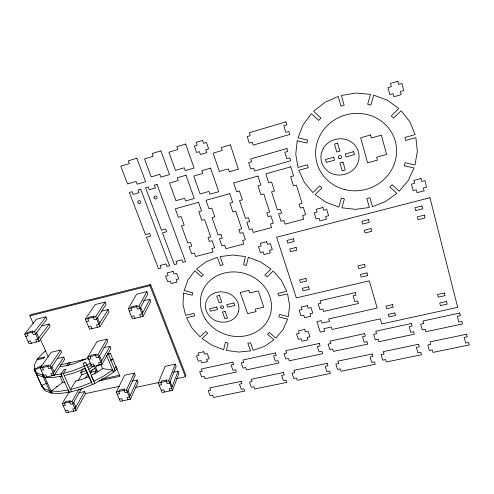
<?xml version="1.0" encoding="UTF-8"?>
<svg xmlns="http://www.w3.org/2000/svg" width="494" height="494" viewBox="0 0 494 494"><rect width="100%" height="100%" fill="white"/><g stroke="black" fill="none" stroke-linecap="round" stroke-linejoin="round"><path stroke-width="0.74" d="M176.438 378.694L185.417 376.761L185.898 375.415L150.553 284.507L30.795 314.703L29.85 315.864L33.296 323.527M159.185 385.264L161.649 384.74L160.741 382.48L161.316 381.072L166.811 379.886L166.256 381.294L167.157 383.56L169.633 383.029L176.13 366.307L175.265 364.103L165.169 366.326L158.278 383.011L162.118 392.526L172.536 390.328L178.908 373.396L178.05 371.204L173.005 372.303M178.05 371.204L171.64 388.08L169.17 388.599L170.066 390.853M172.536 390.328L168.732 380.763L175.265 364.103M117.245 394.237L119.628 393.73L118.69 391.514L119.381 390.099L124.71 388.951L124.031 390.365L124.963 392.588L127.359 392.075L135.276 375.273L134.38 373.112L124.587 375.273L116.3 392.026L120.27 401.356L130.367 399.226L138.147 382.226L137.258 380.084L131.997 381.226M137.258 380.084L129.44 397.022L127.044 397.528L127.971 399.732M130.367 399.226L126.427 389.852L134.38 373.112M37.007 359.799L34.358 364.875L34.314 369.154L35.272 371.241M129.28 311.109L131.799 310.491L130.824 308.071L131.515 306.848L137.141 305.471L136.468 306.688L137.437 309.114L139.969 308.497L147.805 294.004L146.885 291.651L136.554 294.233L128.304 308.688L132.417 318.889L143.081 316.321L150.775 301.581L149.855 299.247L143.34 300.852M149.855 299.247L142.124 313.906L139.592 314.517L140.555 316.926M29.85 315.864L149.935 285.631L150.553 284.507M128.304 308.688L139.005 306.064L146.885 291.651M69.148 391.995L62.213 403.647L66.332 412.737L76.02 410.693L85.709 393.341M88.667 359.428L91.057 358.879L90.075 356.6L90.859 355.279L96.2 354.044L95.428 355.365L96.404 357.656L98.806 357.1L107.859 341.36L106.926 339.137L97.108 341.453L87.685 357.15L91.828 366.764L101.949 364.467L110.854 348.511L109.927 346.306L103.919 347.702M109.927 346.306L100.98 362.195L98.578 362.744L99.547 365.01M84.789 391.254L75.057 408.544L72.76 409.026L73.723 411.175M94.521 373.958L96.768 369.969M81.596 388.55L72.896 403.721L70.599 404.216L69.629 402.054L70.451 400.634L65.338 401.733L64.498 403.153L65.474 405.308L63.189 405.802M88.018 377.33L88.778 376.008M90.291 373.371L92.557 369.413M62.213 403.647L71.926 401.56L79.145 389.068M85.598 377.891L87.876 373.946M87.685 357.15L97.831 354.816L106.926 339.137M78.145 380.578L81.714 374.643L80.8 372.562L83.196 368.61M75.625 381.109L70.494 389.575L80.911 386.641L91.557 382.337L85.048 368.431M86.364 321.582L88.803 320.989L87.796 318.618L88.611 317.383L94.058 316.049L93.261 317.278L94.261 319.655L96.713 319.056L106.025 304.403L105.074 302.093L95.064 304.594L85.357 319.217L89.605 329.202L99.93 326.713L109.088 311.825L108.143 309.534L101.826 311.09M108.143 309.534L98.936 324.354L96.491 324.947L97.485 327.306M85.357 319.217L95.713 316.679L105.074 302.093M68.61 365.227L70.259 362.664M66.381 365.727L68.456 362.528M60.99 374.051L63.751 369.796L65.992 369.29L63.257 373.55L60.99 374.051L69.141 392.285L71.395 391.804L63.312 373.464L73.791 370.469L86.932 365.115L85.456 362.33L84.252 362.973M41.218 370.321L43.521 369.79L42.509 367.561L43.429 366.227L48.579 365.041L47.671 366.375L48.684 368.604L50.999 368.073L61.589 352.216L60.632 350.042L51.154 352.278L40.205 368.092L44.485 377.484L54.241 375.273L64.689 359.212L63.732 357.051L57.106 358.595M63.732 357.051L53.241 373.05L50.931 373.575L51.932 375.798M40.205 368.092L49.993 365.838L60.632 350.042M25.75 336.383L28.072 335.815L27.028 333.518L28.01 332.264L33.203 330.986L32.24 332.24L33.283 334.543L35.624 333.975L46.936 319.105L45.942 316.864L36.377 319.254L24.7 334.086L29.121 343.775L38.97 341.403L50.129 326.318L49.141 324.089L41.842 325.892M49.141 324.089L37.939 339.112L35.605 339.674L36.636 341.965M110.668 360.503L111.576 359.292M24.7 334.086L34.58 331.665L45.942 316.864M37.877 358.601L42.83 353.124L45.609 350.894M117.374 368.715L115.182 370.741L114.287 368.61L116.485 366.591M94.237 365.727L88.457 369.561M110.119 353.247L108.445 354.729L107.988 353.648M51.253 391.057L58.872 391.39L68.24 390.056L69.191 392.199L59.836 393.514L52.21 393.162L51.253 391.057L62.707 382.375L59.965 376.249M94.836 383.387L104.839 378.052L113.453 372.106L112.552 369.975L103.919 375.909L93.909 381.238L92.711 378.954M102.832 368.401L97.12 372.291L91.131 375.459M87.846 367.24L91.89 365.122M90.952 362.942L86.901 365.06L94.873 383.449L92.52 384.548L83.103 363.417L84.307 362.929M85.579 358.835C77.786 362.874 69.29 365.634 60.558 366.641M41.718 385.511L44.454 388.858L49.777 390.791L50.74 392.897L45.411 390.939L42.663 387.568L41.718 385.511L46.955 383.097M34.16 369.222L42.509 387.642L34.16 369.222L41.564 365.856L41.879 366.696M34.456 370.074L41.218 366.993M92.489 384.486L81.856 388.79L71.445 391.711M85.474 368.333L74.755 372.649L64.282 375.631M86.209 370.667L80.368 372.686M88.395 376.731L82.053 379.287L75.15 381.238M28.078 341.496L30.4 340.934L31.437 343.219M88.605 326.855L91.038 326.262L92.032 328.615M131.447 316.487L133.96 315.882L134.93 318.284M60.206 364.98L88.667 358.44M107.383 354.136L110.378 353.445L119.98 376.292L98.93 380.93M43.478 375.273L45.781 374.748L46.782 376.959M90.853 364.498L93.236 363.954L94.212 366.221M111.094 359.941L113.175 359.471M90.538 372.439L96.077 371.192L94.687 367.962M98.244 365.072L101.134 364.43M101.153 379.275L119.894 375.131M78.75 392.816L84.628 391.532L85.548 393.625L119.282 386.314M135.3 387.537L158.488 382.547M116.3 392.026L126.427 389.852M158.278 383.011L168.732 380.763M65.362 410.594L67.647 410.113L68.617 412.255M119.332 399.158L121.715 398.658L122.648 400.856M161.211 390.285L163.668 389.766L164.57 392.008M52.37 375.286L61.046 373.964L62.016 376.132L52.623 377.552L45.003 377.33M61.966 382.251L64.782 382.35M56.199 386.623L57.057 386.654M112.552 369.975L102.604 368.641L100.85 364.529M43.91 375.286L42.441 375.057L50.616 392.989L52.086 393.255L44.534 376.669M41.786 366.739L41.471 365.893M91.538 376.724L92.409 378.385M41.403 384.622L42.348 386.679M34.58 331.665L38.97 341.403M49.993 365.838L54.241 375.273M40.187 338.847L48.332 356.952M36.575 332.715L38.884 337.84M51.895 366.739L54.13 371.704M73.717 402.301L75.866 407.105M71.926 401.56L76.02 410.693M82.226 359.447L82.838 360.848M82.14 359.496L82.751 360.904M95.657 367.394L97.633 371.988M99.572 355.773L101.733 360.855M97.831 354.816L101.949 364.467M106.469 355.322L113.558 372.124L115.287 370.753L107.933 353.278M97.503 317.821L99.714 323.101M128.026 390.655L130.095 395.589M95.713 316.679L99.93 326.713M139.005 306.064L143.081 316.321M140.636 307.274L142.778 312.665M170.177 381.621L172.178 386.654M149.935 285.631L185.417 376.761M97.719 365.072A14.727 5.582 -24.3 0 1 89.463 371.642M87.123 372.772A14.727 5.582 -24.3 0 1 81.257 374.804M183.607 293.053L182.99 304.242L185.54 315.333L193.765 313.375L194.679 315.814L186.46 317.759L191.962 328.01L200.027 336.803L205.677 331.425L207.746 333.203L202.095 338.575L212.185 345.355L223.665 349.715L225.394 342.323L228.092 343.009L226.351 350.4L238.497 352.061L250.544 350.901L247.864 343.336L250.514 342.75L253.181 350.32L264.37 346.374L273.942 339.866L267.445 334.203L269.36 332.462L275.862 338.137L283.173 329.436L287.656 319.099L278.888 316.907L279.536 314.443L288.317 316.635L289.62 305.323L287.57 293.837L278.789 295.918L277.943 293.38L286.736 291.293L281.426 280.431L273.201 271.021L266.97 276.936L264.833 275.047L271.058 269.119L260.48 261.845L248.334 257.269L246.401 265.445L243.573 264.747L245.487 256.571L232.668 255.021L220.102 256.59L222.992 264.778L220.275 265.463L217.379 257.288L206.004 261.826L196.587 268.971L203.318 274.843L201.466 276.689L194.741 270.829L187.93 280.005L184.108 290.577L192.728 292.732L192.209 295.202L183.607 293.053M297.227 140.802L295.764 154.252L297.913 167.441L307.398 164.78L308.268 167.664L298.79 170.313L304.341 182.366L312.906 192.574L319.704 185.923L321.934 187.973L315.135 194.611L326.133 202.324L338.872 207.097L341.366 198.205L344.386 198.921L341.879 207.813L355.581 209.339L369.376 207.492L366.869 198.557L369.932 197.748L372.427 206.702L385.462 201.558L396.855 193.407L389.859 186.874L392.174 184.719L399.177 191.264L408.168 180.557L414.065 167.985L404.209 165.694L405.136 162.711L415.003 165.002L417.344 151.355L415.874 137.622L405.667 140.469L404.889 137.456L415.108 134.59L409.847 121.715L401.128 110.693L393.557 118.085L391.254 115.892L398.819 108.482L387.247 100.134L373.668 95.101L370.858 105.049L367.672 104.327L370.463 94.373L355.896 93.026L341.416 95.435L344.139 105.203L340.984 106.136L338.254 96.392L324.935 102.326L313.684 111.317L320.958 118.122L318.716 120.419L311.448 113.632L303.044 124.951L297.968 137.807L307.639 140.055L306.879 143.044L297.227 140.802M238.627 311.263C235.657 323.07 219.404 325.398 211.123 317.71A16.969 15.061 18.8 0 1 209.542 296.178C216.051 290.046 226.795 290.67 233.366 296.369A16.969 15.061 18.8 0 1 238.627 311.263M323.323 148.317L321.483 152.782A19.112 18.229 -12 0 0 326.602 170.177C336.488 179.625 354.809 174.648 358.378 161.39A19.112 18.229 -12 0 0 353.445 143.735C344.738 135.473 329.214 137.906 323.323 148.317M43.947 357.705L43.657 358.274L36.871 359.83L37.735 358.632L44.509 357.069L43.947 357.705M160.914 150.868L152.189 153.486L153.22 156.308L144.507 158.92L151.17 176.895L159.84 174.363L160.853 177.13L169.516 174.61L160.914 150.868M136.85 158.247L128.286 160.828L129.335 163.607L120.771 166.175L127.557 183.935L136.072 181.446L137.11 184.182L145.619 181.706L136.85 158.247M185.658 144.032L176.778 146.699L177.784 149.546L168.911 152.201L175.444 170.393L184.268 167.818L185.262 170.615L194.08 168.053L185.658 144.032M397.824 81.263L390.495 83.461L391.31 86.617L388.043 87.599L389.852 94.601L393.113 93.638L393.916 96.768L401.214 94.613L400.418 91.47L403.697 90.501L401.918 83.449L398.627 84.431L397.824 81.263M202.571 140.444L196.186 142.358L197.18 145.236L194.333 146.088L196.55 152.467L199.391 151.627L200.379 154.48L206.739 152.603L205.757 149.744L208.616 148.898L206.424 142.47L203.559 143.328L202.571 140.444M285.921 121.845L249.235 132.763L250.18 135.696L247.216 136.579L249.322 143.093L252.286 142.223L253.218 145.131L289.762 134.43L288.86 131.472L285.841 132.355L283.809 125.729L286.835 124.828L285.921 121.845M230.371 144.903L221.263 147.595L222.226 150.466L213.124 153.146L219.367 171.492L228.419 168.892L229.37 171.721L238.411 169.133L230.371 144.903M185.997 175.216L177.253 177.741L178.248 180.508L169.51 183.027L175.938 200.7L184.626 198.261L185.608 200.978L194.29 198.551L185.997 175.216M210.605 168.102L201.706 170.677L202.676 173.474L193.784 176.037L200.076 193.92L208.925 191.437L209.882 194.191L218.719 191.721L210.605 168.102M140.704 189.171L138.011 189.949L139.042 192.666L133.053 194.383L132.022 191.678L129.342 192.45L145.464 234.601L149.663 233.458L150.664 236.089L146.471 237.219L158.488 268.65L161.106 267.976L160.136 265.439L166.003 263.926L166.966 266.47L169.596 265.791L140.704 189.171M157.061 184.447L154.338 185.238L155.351 187.973L149.287 189.715L148.268 186.991L145.563 187.769L161.482 230.253L165.731 229.105L166.713 231.748L162.47 232.896L174.339 264.568L176.988 263.889L176.031 261.332L181.965 259.801L182.916 262.363L185.577 261.678L157.061 184.447M286.884 148.509L250.649 158.951L251.582 161.81L248.649 162.656L250.724 169.016L253.65 168.182L254.577 171.023L290.67 160.797L289.78 157.901L286.798 158.753L284.791 152.282L287.78 151.423L286.884 148.509M337.581 143.174L334.494 144.057L336.778 152.004L339.86 151.133L337.581 143.174M370.58 134.961L360.676 137.777L367.585 162.841L377.404 160.136L376.607 157.191L386.574 154.443L381.424 135.121L371.395 137.962L370.58 134.961M257.985 176.074L233.594 182.934L236.558 191.746L239.417 190.956L242.381 199.835L239.534 200.62L245.543 218.478L248.377 217.718L249.643 221.553L246.821 222.3L249.26 229.556L252.076 228.815L253.286 232.427L271.614 227.629L270.434 223.98L273.318 223.226L270.934 215.89L268.051 216.656L266.791 212.797L269.681 212.025L263.815 193.957L260.906 194.753L257.998 185.793L260.881 184.991L257.985 176.074M290.793 166.849L265.828 173.869L268.699 182.823L271.607 182.014L274.497 191.03L271.589 191.826L277.393 209.962L280.289 209.19L281.524 213.081L278.635 213.846L280.993 221.207L283.877 220.454L285.05 224.122L303.779 219.213L302.655 215.508L305.607 214.736L303.304 207.289L300.346 208.073L299.129 204.152L302.093 203.361L296.394 185.022L293.436 185.83L290.62 176.728L293.578 175.907L290.793 166.849M333.716 157.228L325.484 159.537L326.336 162.446L334.562 160.149L333.716 157.228M353.611 151.652L345.263 153.992L346.096 156.925L354.433 154.597L353.611 151.652M343.003 162.131L339.94 162.983L342.188 170.807L345.244 169.967L343.003 162.131M198.502 202.336L175.247 208.801L178.346 217.292L181.076 216.539L184.182 225.097L181.471 225.832L187.763 243.048L190.468 242.338L191.802 246.024L189.103 246.734L191.66 253.731L194.352 253.033L195.618 256.516L213.112 251.989L211.864 248.476L214.618 247.766L212.117 240.695L209.357 241.418L208.036 237.694L210.796 236.966L204.621 219.558L201.848 220.312L198.792 211.679L201.546 210.926L198.502 202.336M229.766 193.654L205.979 200.268L208.999 208.882L211.772 208.122L214.81 216.804L212.037 217.558L218.15 235.033L220.911 234.298L222.207 238.046L219.453 238.769L221.942 245.864L224.69 245.154L225.925 248.692L243.789 244.067L242.603 240.498L245.419 239.769L242.98 232.594L240.164 233.335L238.874 229.556L241.702 228.815L235.681 211.148L232.865 211.914L229.889 203.151L232.705 202.379L229.766 193.654M420.981 178.544L413.898 180.421L414.645 183.33L411.483 184.163L413.157 190.616L416.312 189.795L417.053 192.672L424.111 190.838L423.377 187.942L426.55 187.115L424.908 180.619L421.728 181.459L420.981 178.544M322.928 207.517L316.308 209.258L317.154 212.031L314.203 212.809L316.08 218.966L319.025 218.2L319.859 220.948L326.448 219.237L325.62 216.477L328.584 215.705L326.732 209.518L323.761 210.296L322.928 207.517M429.978 197.711L276.621 237.219L296.338 297.913L369.277 280.814L377.169 308.077L328.745 318.945L329.529 321.446L322.113 323.101L321.322 320.612L316.889 321.606L320.236 332.091L324.651 331.122L323.866 328.646L331.27 327.009L332.048 329.492L380.287 318.852L381.763 323.947L457.666 307.354L429.978 197.711M266.643 241.708L260.35 243.326L261.233 245.981L258.424 246.697L260.394 252.588L263.197 251.872L264.068 254.503L270.342 252.922L269.471 250.285L272.293 249.569L270.348 243.647L267.52 244.369L266.643 241.708M293.337 238.806L286.934 240.442L287.792 243.116L294.183 241.486L293.337 238.806M368.499 219.595L361.75 221.324L362.54 224.091L369.284 222.374L368.499 219.595M421.969 205.936L414.972 207.721L415.713 210.555L422.703 208.777L421.969 205.936M173.073 271.422L167.207 272.916L168.164 275.436L165.546 276.103L167.682 281.704L170.294 281.043L171.239 283.55L177.087 282.08L176.142 279.573L178.766 278.912L176.654 273.281L174.024 273.948L173.073 271.422M296.079 247.451L289.7 249.062L290.546 251.718L296.925 250.112L296.079 247.451M371.025 228.549L364.3 230.247L365.078 232.989L371.803 231.303L371.025 228.549M424.327 215.106L417.35 216.86L418.085 219.676L425.05 217.922L424.327 215.106M219.398 295.449L216.73 296.097L219.151 302.797L221.812 302.161L219.398 295.449M248.754 290.447L240.208 292.51L247.587 313.616L256.077 311.64L255.219 309.158L263.821 307.151L258.276 290.898L249.624 292.973L248.754 290.447M305.928 278.437L299.605 279.956L300.438 282.537L306.749 281.024L305.928 278.437M364.516 264.352L357.934 265.933L358.706 268.582L365.282 267.007L364.516 264.352M216.724 307.077L209.598 308.775L210.5 311.232L217.619 309.54L216.724 307.077M233.921 302.989L226.709 304.705L227.592 307.182L234.804 305.471L233.921 302.989M308.577 286.786L302.279 288.28L303.1 290.843L309.392 289.354L308.577 286.786M366.993 272.923L360.435 274.479L361.2 277.109L367.758 275.559L366.993 272.923M225.147 311.442L222.491 312.072L224.875 318.679L227.524 318.062L225.147 311.442M355.223 292.609L320.174 300.723L320.97 303.267L318.136 303.915L319.914 309.565L322.749 308.917L323.539 311.436L358.459 303.495L357.699 300.932L354.816 301.593L353.099 295.857L355.989 295.19L355.223 292.609M307.373 305.638L301.142 307.077L301.958 309.59L299.179 310.232L300.994 315.814L303.767 315.184L304.576 317.679L310.788 316.271L309.985 313.77L312.776 313.134L310.979 307.515L308.182 308.163L307.373 305.638M392.483 304.644L385.931 306.113L386.666 308.676L393.205 307.212L392.483 304.644M444.347 293.004L437.561 294.523L438.246 297.147L445.02 295.634L444.347 293.004M203.781 351.74L198.063 353.012L198.952 355.359L196.402 355.921L198.384 361.133L200.928 360.571L201.811 362.899L207.511 361.651L206.634 359.317L209.197 358.755L207.233 353.519L204.664 354.093L203.781 351.74M304.625 329.442L298.481 330.807L299.29 333.259L296.548 333.87L298.345 339.322L301.081 338.723L301.883 341.156L308.009 339.816L307.212 337.377L309.966 336.772L308.188 331.289L305.428 331.9L304.625 329.442M394.823 312.937L388.29 314.382L389.019 316.926L395.54 315.493L394.823 312.937M446.527 301.488L439.765 302.989L440.444 305.588L447.2 304.1L446.527 301.488M232.804 362.17L201.361 368.981L202.237 371.29L199.687 371.84L201.645 376.965L204.189 376.422L205.059 378.713L236.404 372.044L235.558 369.722L232.97 370.272L231.069 365.072L233.656 364.51L232.804 362.17M275.393 352.951L242.98 359.972L243.82 362.318L241.196 362.886L243.079 368.11L245.703 367.555L246.543 369.889L278.844 363.016L278.036 360.645L275.368 361.219L273.54 355.915L276.214 355.334L275.393 352.951M319.315 343.435L285.884 350.678L286.693 353.074L283.982 353.661L285.791 358.99L288.496 358.409L289.299 360.793L322.613 353.704L321.835 351.29L319.087 351.876L317.339 346.467L320.093 345.874L319.315 343.435M364.628 333.623L330.134 341.095L330.906 343.54L328.115 344.145L329.838 349.579L332.623 348.986L333.394 351.413L367.758 344.102L367.023 341.638L364.183 342.243L362.528 336.723L365.369 336.111L364.628 333.623M411.403 323.496L375.798 331.208L376.527 333.703L373.643 334.327L375.279 339.872L378.157 339.261L378.879 341.737L414.355 334.191L413.663 331.672L410.73 332.301L409.168 326.664L412.107 326.028L411.403 323.496M459.716 313.029L422.938 320.995L423.624 323.545L420.647 324.188L422.185 329.85L425.155 329.22L425.84 331.746L462.47 323.953L461.822 321.384L458.796 322.032L457.339 316.277L460.371 315.623L459.716 313.029M241.14 381.349L209.87 387.883L210.728 390.149L208.196 390.68L210.117 395.719L212.648 395.194L213.501 397.448L244.672 391.05L243.838 388.766L241.27 389.297L239.399 384.184L241.98 383.647L241.14 381.349M283.482 372.501L251.255 379.238L252.082 381.547L249.476 382.09L251.323 387.222L253.928 386.685L254.75 388.982L286.866 382.387L286.069 380.059L283.42 380.608L281.629 375.397L284.285 374.841L283.482 372.501M327.139 363.374L293.911 370.321L294.702 372.674L292.01 373.236L293.782 378.472L296.468 377.916L297.258 380.257L330.369 373.458L329.609 371.087L326.874 371.649L325.163 366.338L327.905 365.764L327.139 363.374M372.161 353.963L337.89 361.126L338.643 363.528L335.871 364.109L337.556 369.444L340.329 368.876L341.082 371.26L375.23 364.251L374.508 361.83L371.686 362.411L370.068 356.989L372.89 356.402L372.161 353.963M418.628 344.25L383.258 351.648L383.974 354.099L381.109 354.692L382.708 360.138L385.567 359.552L386.277 361.985L421.518 354.748L420.839 352.278L417.924 352.877L416.399 347.35L419.313 346.745L418.628 344.25M466.602 334.228L430.083 341.86L430.756 344.361L427.798 344.979L429.305 350.536L432.256 349.925L432.923 352.407L469.3 344.942L468.664 342.422L465.663 343.04L464.23 337.396L467.244 336.766L466.602 334.228M42.564 374.965L37.278 373.186L34.611 370.006L35.568 372.093L38.248 375.298L43.54 377.101L42.564 374.965M344.892 189.591A40.656 38.575 -15.9 0 0 395.41 141.722A40.656 38.575 -15.9 0 0 327.997 124.945A40.656 38.575 -15.9 0 0 344.892 189.591M339.063 158.494A1.692 1.612 -11.9 0 0 341.582 157.036A1.692 1.612 -11.9 0 0 339.051 155.696A1.692 1.612 -11.9 0 0 339.063 158.494M220.917 307.787A1.501 1.334 18.8 0 0 223.479 307.818A1.501 1.334 18.8 0 0 222.065 305.78A1.501 1.334 18.8 0 0 220.917 307.787M205.757 319.544A35.895 31.956 17.1 0 0 267.334 321.211A35.895 31.956 17.1 0 0 234.638 271.928A35.895 31.956 17.1 0 0 205.757 319.544M154.029 197.662A1.568 1.445 36 0 0 156.542 198.674A1.568 1.445 36 0 0 156.011 196.112A1.568 1.445 36 0 0 154.029 197.662M137.814 202.268A1.562 1.426 37.1 0 0 140.308 203.275A1.562 1.426 37.1 0 0 139.765 200.731A1.562 1.426 37.1 0 0 137.814 202.268"/></g></svg>
